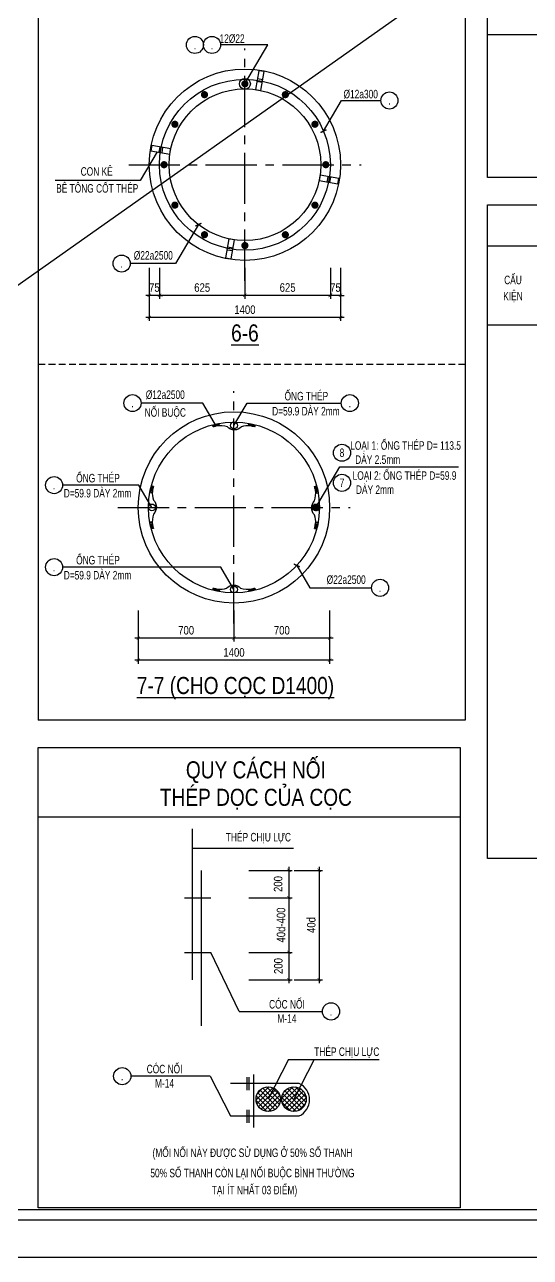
# Model space of a CAD drawing. Extents: x 171424 to 249266, y 74893 to 149166.
# Drawn here: x 181588 to 185288, y 74893 to 83912 of the extents above; entities that cross this region are included whole.
import ezdxf
from ezdxf.enums import TextEntityAlignment as Align

# ---------------------------------------------------------------- set-up
doc = ezdxf.new("R2010")
doc.units = 0
doc.header["$LTSCALE"] = 500
doc.header["$MEASUREMENT"] = 0
doc.header["$PDMODE"] = 3
doc.linetypes.add('CENTER2', pattern=[1.125, 0.75, -0.125, 0.125, -0.125])
doc.linetypes.add('HIDDEN', pattern=[0.375, 0.25, -0.125])
doc.layers.get('0').update_dxf_attribs({"linetype": 'CONTINUOUS'})
doc.layers.get('DEFPOINTS').update_dxf_attribs({"linetype": 'CONTINUOUS'})
for name, color, linetype in [('01.CDC.AXIS', 160, 'CENTER2'), ('02.CDC.DIM', 1, 'CONTINUOUS'), ('03.CDC.BORDER', 3, 'CONTINUOUS'), ('04.CDC.HIDDEN', 8, 'HIDDEN'), ('05.CDC.STEEL', 4, 'CONTINUOUS'), ('06.CDC.TEXT', 2, 'CONTINUOUS'), ('10.CDC.HATCH', 9, 'CONTINUOUS'), ('11.CDC.NOTE', 8, 'CONTINUOUS'), ('CDC-KHUNGTEN', 7, 'CONTINUOUS'), ('CDC.10.HATCH', 9, 'CONTINUOUS')]:
    doc.layers.add(name, color=color, linetype=linetype)
doc.layers.add('KCS_Plotter', color=11, linetype='CONTINUOUS', plot=False)
doc.styles.add('ARIAL', font='arial.ttf', dxfattribs={"width": 0.8})
doc.dimstyles.new('DIM25', dxfattribs={"dimscale": 25, "dimtxt": 2.5, "dimasz": 1, "dimexe": 1, "dimexo": 0, "dimgap": 1, "dimtad": 1, "dimdec": 0, "dimdsep": 46, "dimtxsty": 'ARIAL', "dimblk": 'ARCHTICK', "dimcen": 1, "dimdle": 1, "dimclrd": 1, "dimclre": 1, "dimclrt": 2, "dimadec": 0, "dimazin": 0, "dimtfac": 1, "dimtdec": 0, "dimtix": 1, "dimtmove": 2, "dimatfit": 3, "dimldrblk": 'ARCHTICK', "dimfxl": 1, "dimtolj": 1, "dimtzin": 0, "dimarcsym": 0})

# ---------------------------------------------------------------- blocks, each defined once
blk = doc.blocks.new('_ArchTick')
at = {"color": 0, "linetype": 'ByBlock', "const_width": 0.15}
blk.add_lwpolyline([(-0.5, -0.5), (0.5, 0.5)], dxfattribs=at)
blk = doc.blocks.new('*D209')
at = {"layer": '02.CDC.DIM', "color": 1, "lineweight": -2, "transparency": 16777216}
for p, q in [((182499.9, 82132.4), (182499.9, 81744)), ((183899.9, 82132.4), (183899.9, 81744)), ((183924.9, 81769), (182474.9, 81769))]:
    blk.add_line(p, q, dxfattribs=at)
at = {"layer": 'DEFPOINTS', "color": 0, "transparency": 16777216}
for p in [(182499.9, 82132.4), (183899.9, 82132.4), (182499.9, 81769)]:
    blk.add_point(p, dxfattribs=at)
at = {"layer": '02.CDC.DIM', "color": 1, "lineweight": -2, "transparency": 16777216, "xscale": 25, "yscale": 25, "zscale": 25, "rotation": 180}
blk.add_blockref('_ArchTick', (182499.9, 81769), dxfattribs=at)
at = {"layer": '02.CDC.DIM', "color": 1, "lineweight": -2, "transparency": 16777216, "xscale": 25, "yscale": 25, "zscale": 25}
blk.add_blockref('_ArchTick', (183899.9, 81769), dxfattribs=at)
at = {"layer": '02.CDC.DIM', "color": 2, "transparency": 16777216, "insert": (183199.9, 81825.9), "char_height": 62.5, "attachment_point": 5, "style": 'ARIAL'}
blk.add_mtext('\\A1;1400', dxfattribs=at)
blk = doc.blocks.new('*D210')
at = {"layer": '02.CDC.DIM', "color": 1, "lineweight": -2, "transparency": 16777216}
for p, q in [((183199.9, 82132.4), (183199.9, 81906.1)), ((183824.9, 82132.4), (183824.9, 81906.1)), ((183849.9, 81931.1), (183174.9, 81931.1))]:
    blk.add_line(p, q, dxfattribs=at)
at = {"layer": 'DEFPOINTS', "color": 0, "transparency": 16777216}
for p in [(183199.9, 82132.4), (183824.9, 82132.4), (183199.9, 81931.1)]:
    blk.add_point(p, dxfattribs=at)
at = {"layer": '02.CDC.DIM', "color": 1, "lineweight": -2, "transparency": 16777216, "xscale": 25, "yscale": 25, "zscale": 25, "rotation": 180}
blk.add_blockref('_ArchTick', (183199.9, 81931.1), dxfattribs=at)
at = {"layer": '02.CDC.DIM', "color": 1, "lineweight": -2, "transparency": 16777216, "xscale": 25, "yscale": 25, "zscale": 25}
blk.add_blockref('_ArchTick', (183824.9, 81931.1), dxfattribs=at)
at = {"layer": '02.CDC.DIM', "color": 2, "transparency": 16777216, "insert": (183512.4, 81988), "char_height": 62.5, "attachment_point": 5, "style": 'ARIAL'}
blk.add_mtext('\\A1;625', dxfattribs=at)
blk = doc.blocks.new('*D211')
at = {"layer": '02.CDC.DIM', "color": 1, "lineweight": -2, "transparency": 16777216}
for p, q in [((182499.9, 82132.4), (182499.9, 81906.1)), ((182574.9, 82132.4), (182574.9, 81906.1)), ((182499.9, 81931.1), (182474.9, 81931.1)), ((182574.9, 81931.1), (182499.9, 81931.1)), ((182574.9, 81931.1), (182599.9, 81931.1))]:
    blk.add_line(p, q, dxfattribs=at)
at = {"layer": 'DEFPOINTS', "color": 0, "transparency": 16777216}
for p in [(182499.9, 82132.4), (182574.9, 82132.4), (182499.9, 81931.1)]:
    blk.add_point(p, dxfattribs=at)
at = {"layer": '02.CDC.DIM', "color": 1, "lineweight": -2, "transparency": 16777216, "xscale": 25, "yscale": 25, "zscale": 25}
blk.add_blockref('_ArchTick', (182499.9, 81931.1), dxfattribs=at)
at = {"layer": '02.CDC.DIM', "color": 1, "lineweight": -2, "transparency": 16777216, "xscale": 25, "yscale": 25, "zscale": 25, "rotation": 180}
blk.add_blockref('_ArchTick', (182574.9, 81931.1), dxfattribs=at)
at = {"layer": '02.CDC.DIM', "color": 2, "transparency": 16777216, "insert": (182537.4, 81987.9), "char_height": 62.5, "attachment_point": 5, "style": 'ARIAL'}
blk.add_mtext('\\A1;75', dxfattribs=at)
blk = doc.blocks.new('*D212')
at = {"layer": '02.CDC.DIM', "color": 1, "lineweight": -2, "transparency": 16777216}
for p, q in [((182574.9, 82132.4), (182574.9, 81906.1)), ((183199.9, 82116), (183199.9, 81906.1)), ((183224.9, 81931.1), (182549.9, 81931.1))]:
    blk.add_line(p, q, dxfattribs=at)
at = {"layer": 'DEFPOINTS', "color": 0, "transparency": 16777216}
for p in [(182574.9, 82132.4), (183199.9, 82116), (182574.9, 81931.1)]:
    blk.add_point(p, dxfattribs=at)
at = {"layer": '02.CDC.DIM', "color": 1, "lineweight": -2, "transparency": 16777216, "xscale": 25, "yscale": 25, "zscale": 25, "rotation": 180}
blk.add_blockref('_ArchTick', (182574.9, 81931.1), dxfattribs=at)
at = {"layer": '02.CDC.DIM', "color": 1, "lineweight": -2, "transparency": 16777216, "xscale": 25, "yscale": 25, "zscale": 25}
blk.add_blockref('_ArchTick', (183199.9, 81931.1), dxfattribs=at)
at = {"layer": '02.CDC.DIM', "color": 2, "transparency": 16777216, "insert": (182887.4, 81988), "char_height": 62.5, "attachment_point": 5, "style": 'ARIAL'}
blk.add_mtext('\\A1;625', dxfattribs=at)
blk = doc.blocks.new('*D213')
at = {"layer": '02.CDC.DIM', "color": 1, "lineweight": -2, "transparency": 16777216}
for p, q in [((183824.9, 82132.4), (183824.9, 81906.1)), ((183899.9, 82132.4), (183899.9, 81906.1)), ((183824.9, 81931.1), (183799.9, 81931.1)), ((183899.9, 81931.1), (183824.9, 81931.1)), ((183899.9, 81931.1), (183924.9, 81931.1))]:
    blk.add_line(p, q, dxfattribs=at)
at = {"layer": 'DEFPOINTS', "color": 0, "transparency": 16777216}
for p in [(183824.9, 82132.4), (183899.9, 82132.4), (183824.9, 81931.1)]:
    blk.add_point(p, dxfattribs=at)
at = {"layer": '02.CDC.DIM', "color": 1, "lineweight": -2, "transparency": 16777216, "xscale": 25, "yscale": 25, "zscale": 25}
blk.add_blockref('_ArchTick', (183824.9, 81931.1), dxfattribs=at)
at = {"layer": '02.CDC.DIM', "color": 1, "lineweight": -2, "transparency": 16777216, "xscale": 25, "yscale": 25, "zscale": 25, "rotation": 180}
blk.add_blockref('_ArchTick', (183899.9, 81931.1), dxfattribs=at)
at = {"layer": '02.CDC.DIM', "color": 2, "transparency": 16777216, "insert": (183862.4, 81987.9), "char_height": 62.5, "attachment_point": 5, "style": 'ARIAL'}
blk.add_mtext('\\A1;75', dxfattribs=at)
blk = doc.blocks.new('*D214')
at = {"layer": '02.CDC.DIM', "color": 1, "lineweight": -2, "transparency": 16777216}
for p, q in [((182419.9, 79624.7), (182419.9, 79236.2)), ((183819.9, 79624.7), (183819.9, 79236.2)), ((183844.9, 79261.2), (182394.9, 79261.2))]:
    blk.add_line(p, q, dxfattribs=at)
at = {"layer": 'DEFPOINTS', "color": 0, "transparency": 16777216}
for p in [(182419.9, 79624.7), (183819.9, 79624.7), (182419.9, 79261.2)]:
    blk.add_point(p, dxfattribs=at)
at = {"layer": '02.CDC.DIM', "color": 1, "lineweight": -2, "transparency": 16777216, "xscale": 25, "yscale": 25, "zscale": 25, "rotation": 180}
blk.add_blockref('_ArchTick', (182419.9, 79261.2), dxfattribs=at)
at = {"layer": '02.CDC.DIM', "color": 1, "lineweight": -2, "transparency": 16777216, "xscale": 25, "yscale": 25, "zscale": 25}
blk.add_blockref('_ArchTick', (183819.9, 79261.2), dxfattribs=at)
at = {"layer": '02.CDC.DIM', "color": 2, "transparency": 16777216, "insert": (183119.9, 79318.2), "char_height": 62.5, "attachment_point": 5, "style": 'ARIAL'}
blk.add_mtext('\\A1;1400', dxfattribs=at)
blk = doc.blocks.new('*D215')
at = {"layer": '02.CDC.DIM', "color": 1, "lineweight": -2, "transparency": 16777216}
for p, q in [((183119.9, 79624.7), (183119.9, 79398.4)), ((183819.9, 79624.7), (183819.9, 79398.4)), ((183844.9, 79423.4), (183094.9, 79423.4))]:
    blk.add_line(p, q, dxfattribs=at)
at = {"layer": 'DEFPOINTS', "color": 0, "transparency": 16777216}
for p in [(183119.9, 79624.7), (183819.9, 79624.7), (183119.9, 79423.4)]:
    blk.add_point(p, dxfattribs=at)
at = {"layer": '02.CDC.DIM', "color": 1, "lineweight": -2, "transparency": 16777216, "xscale": 25, "yscale": 25, "zscale": 25, "rotation": 180}
blk.add_blockref('_ArchTick', (183119.9, 79423.4), dxfattribs=at)
at = {"layer": '02.CDC.DIM', "color": 1, "lineweight": -2, "transparency": 16777216, "xscale": 25, "yscale": 25, "zscale": 25}
blk.add_blockref('_ArchTick', (183819.9, 79423.4), dxfattribs=at)
at = {"layer": '02.CDC.DIM', "color": 2, "transparency": 16777216, "insert": (183469.9, 79480.3), "char_height": 62.5, "attachment_point": 5, "style": 'ARIAL'}
blk.add_mtext('\\A1;700', dxfattribs=at)
blk = doc.blocks.new('*D216')
at = {"layer": '02.CDC.DIM', "color": 1, "lineweight": -2, "transparency": 16777216}
for p, q in [((182419.9, 79624.7), (182419.9, 79398.4)), ((183119.9, 79608.3), (183119.9, 79398.4)), ((183144.9, 79423.4), (182394.9, 79423.4))]:
    blk.add_line(p, q, dxfattribs=at)
at = {"layer": 'DEFPOINTS', "color": 0, "transparency": 16777216}
for p in [(182419.9, 79624.7), (183119.9, 79608.3), (182419.9, 79423.4)]:
    blk.add_point(p, dxfattribs=at)
at = {"layer": '02.CDC.DIM', "color": 1, "lineweight": -2, "transparency": 16777216, "xscale": 25, "yscale": 25, "zscale": 25, "rotation": 180}
blk.add_blockref('_ArchTick', (182419.9, 79423.4), dxfattribs=at)
at = {"layer": '02.CDC.DIM', "color": 1, "lineweight": -2, "transparency": 16777216, "xscale": 25, "yscale": 25, "zscale": 25}
blk.add_blockref('_ArchTick', (183119.9, 79423.4), dxfattribs=at)
at = {"layer": '02.CDC.DIM', "color": 2, "transparency": 16777216, "insert": (182769.9, 79480.3), "char_height": 62.5, "attachment_point": 5, "style": 'ARIAL'}
blk.add_mtext('\\A1;700', dxfattribs=at)
blk = doc.blocks.new('*D736')
at = {"layer": '02.CDC.DIM', "color": 1, "lineweight": -2, "transparency": 16777216}
for p, q in [((183521.2, 77749.3), (183521.2, 77499.3)), ((183227.5, 77724.3), (183546.2, 77724.3)), ((183227.5, 77524.3), (183546.2, 77524.3))]:
    blk.add_line(p, q, dxfattribs=at)
at = {"layer": 'DEFPOINTS', "color": 0, "transparency": 16777216}
for p in [(183227.5, 77724.3), (183227.5, 77524.3), (183521.2, 77524.3)]:
    blk.add_point(p, dxfattribs=at)
at = {"layer": '02.CDC.DIM', "color": 1, "lineweight": -2, "transparency": 16777216, "xscale": 25, "yscale": 25, "zscale": 25}
for p, rotation in [((183521.2, 77724.3), 90), ((183521.2, 77524.3), 270)]:
    blk.add_blockref('_ArchTick', p, dxfattribs=dict(at, rotation=rotation))
at = {"layer": '02.CDC.DIM', "color": 2, "transparency": 16777216, "insert": (183443.1, 77624.3), "char_height": 62.5, "attachment_point": 5, "rotation": 90, "style": 'ARIAL'}
blk.add_mtext('\\A1;200', dxfattribs=at)
blk = doc.blocks.new('*D737')
at = {"layer": '02.CDC.DIM', "color": 1, "lineweight": -2, "transparency": 16777216}
for p, q in [((183227.5, 77124.3), (183546.2, 77124.3)), ((183521.2, 77149.3), (183521.2, 76899.3)), ((183227.5, 76924.3), (183546.2, 76924.3))]:
    blk.add_line(p, q, dxfattribs=at)
at = {"layer": 'DEFPOINTS', "color": 0, "transparency": 16777216}
for p in [(183227.5, 77124.3), (183227.5, 76924.3), (183521.2, 76924.3)]:
    blk.add_point(p, dxfattribs=at)
at = {"layer": '02.CDC.DIM', "color": 1, "lineweight": -2, "transparency": 16777216, "xscale": 25, "yscale": 25, "zscale": 25}
for p, rotation in [((183521.2, 77124.3), 90), ((183521.2, 76924.3), 270)]:
    blk.add_blockref('_ArchTick', p, dxfattribs=dict(at, rotation=rotation))
at = {"layer": '02.CDC.DIM', "color": 2, "transparency": 16777216, "insert": (183444.8, 77024.3), "char_height": 62.5, "attachment_point": 5, "rotation": 90, "style": 'ARIAL'}
blk.add_mtext('\\A1;200', dxfattribs=at)
blk = doc.blocks.new('*D738')
at = {"layer": '02.CDC.DIM', "color": 1, "lineweight": -2, "transparency": 16777216}
for p, q in [((183227.5, 77524.3), (183546.2, 77524.3)), ((183521.2, 77549.3), (183521.2, 77099.3)), ((183227.5, 77124.3), (183546.2, 77124.3))]:
    blk.add_line(p, q, dxfattribs=at)
at = {"layer": 'DEFPOINTS', "color": 0, "transparency": 16777216}
for p in [(183227.5, 77524.3), (183227.5, 77124.3), (183521.2, 77124.3)]:
    blk.add_point(p, dxfattribs=at)
at = {"layer": '02.CDC.DIM', "color": 1, "lineweight": -2, "transparency": 16777216, "xscale": 25, "yscale": 25, "zscale": 25}
for p, rotation in [((183521.2, 77524.3), 90), ((183521.2, 77124.3), 270)]:
    blk.add_blockref('_ArchTick', p, dxfattribs=dict(at, rotation=rotation))
at = {"layer": '02.CDC.DIM', "color": 2, "transparency": 16777216, "insert": (183464.3, 77324.3), "char_height": 62.5, "attachment_point": 5, "rotation": 90, "style": 'ARIAL'}
blk.add_mtext('\\A1;40d-400', dxfattribs=at)
blk = doc.blocks.new('*D739')
at = {"layer": '02.CDC.DIM', "color": 1, "lineweight": -2, "transparency": 16777216}
for p, q in [((183742.4, 77749.3), (183742.4, 76899.3)), ((183561.2, 77724.3), (183767.4, 77724.3)), ((183561.2, 76924.3), (183767.4, 76924.3))]:
    blk.add_line(p, q, dxfattribs=at)
at = {"layer": 'DEFPOINTS', "color": 0, "transparency": 16777216}
for p in [(183561.2, 77724.3), (183561.2, 76924.3), (183742.4, 76924.3)]:
    blk.add_point(p, dxfattribs=at)
at = {"layer": '02.CDC.DIM', "color": 1, "lineweight": -2, "transparency": 16777216, "xscale": 25, "yscale": 25, "zscale": 25}
for p, rotation in [((183742.4, 77724.3), 90), ((183742.4, 76924.3), 270)]:
    blk.add_blockref('_ArchTick', p, dxfattribs=dict(at, rotation=rotation))
at = {"layer": '02.CDC.DIM', "color": 2, "transparency": 16777216, "insert": (183685.5, 77324.3), "char_height": 62.5, "attachment_point": 5, "rotation": 90, "style": 'ARIAL'}
blk.add_mtext('\\A1;40d', dxfattribs=at)
blk = doc.blocks.new('KHUNG A1')
at = {"layer": 'CDC-KHUNGTEN'}
blk.add_lwpolyline([(10366.22, 712.17), (10366.22, 1278.17), (9655.22, 1278.17), (9655.22, 712.17)], close=True, dxfattribs=at)
at = {"layer": 'CDC.10.HATCH', "color": 8}
blk.add_lwpolyline([(9652.22, 709.17), (10447.22, 709.17), (10447.22, 1281.17), (9652.22, 1281.17)], close=True, dxfattribs=at)
at = {"layer": 'DEFPOINTS', "color": 1}
blk.add_lwpolyline([(9617.22, 698.17), (9617.22, 1292.17), (10458.22, 1292.17), (10458.22, 698.17), (9617.22, 698.17)], close=True, dxfattribs=at)

msp = doc.modelspace()

# ---------------------------------------------------------------- hatches: boundary and pattern name
at = {"layer": '10.CDC.HATCH'}
h = msp.add_hatch(dxfattribs=at)
h.set_pattern_fill('ANSI31', color=256, scale=20, style=0)
h.set_pattern_definition([(45, (62474.8287, -37750.4857), (-1.767766953, 1.767766953), [])])
h.paths.add_polyline_path([(183744.95, 80379.27), (183744.95, 80379.27), (183694.95, 80379.27, 0.9999973)])
h.paths.add_polyline_path([(183732.59, 80400.84, 0.5794969), (183694.95, 80379.27), (183719.95, 80379.27)])
h.paths.add_polyline_path([(183732.59, 80400.84), (183719.95, 80379.27), (183744.95, 80379.27, 0.266226)])
h = msp.add_hatch(dxfattribs=at)
h.set_pattern_fill('ANSI37', color=256, scale=200, style=0)
h.set_pattern_definition([(45, (162100.196, 60769.507), (-17.67767, 17.67767), []), (135, (162100.196, 60769.507), (-17.67767, -17.67767), [])])
h.paths.add_polyline_path([(183648.66, 76050.24, 1), (183469, 76050.24, 1)])
h.paths.add_polyline_path([(183460.85, 76050.24, 1), (183281.19, 76050.24, 1)])

# ---------------------------------------------------------------- linework, layer by layer
at = {"layer": '01.CDC.AXIS'}
for p, q in [((183199.95, 82037.01), (183199.95, 83737.01)), ((182349.95, 82887.01), (184049.95, 82887.01)), ((183119.95, 79529.27), (183119.95, 81229.27)), ((182269.95, 80379.27), (183969.95, 80379.27))]:
    msp.add_line(p, q, dxfattribs=at)
at = {"layer": '03.CDC.BORDER'}
for p, q in [((181688.46, 89355.41), (181688.46, 78822.64)), ((184973.77, 83839.7), (188059.07, 83839.7)), ((183330.6, 83508.83), (183291.2, 83515.77)), ((183327.12, 83489.13), (183287.73, 83496.08)), ((182578.13, 83017.66), (182571.18, 82978.26)), ((182597.82, 83014.18), (182590.88, 82974.79)), ((183802.07, 82759.83), (183809.02, 82799.22)), ((183821.77, 82756.36), (183828.71, 82795.75)), ((183069.3, 82265.19), (183108.69, 82258.24)), ((183072.77, 82284.88), (183112.16, 82277.94)), ((181688.46, 78114.98), (184773.77, 78114.98))]:
    msp.add_line(p, q, dxfattribs=at)
msp.add_lwpolyline([(181688.46, 89355.41), (184811.43, 89355.41), (184811.43, 78822.64), (181688.46, 78822.64)], dxfattribs=at)
for points in [[(184973.77, 84299.7), (188059.07, 84299.7), (188059.07, 82792.68), (184973.77, 82792.68)], [(183277.31, 83436.99), (183316.7, 83430.04), (183341.01, 83567.92), (183301.62, 83574.86)], [(182649.97, 82964.37), (182656.91, 83003.76), (182519.04, 83028.07), (182512.09, 82988.68)], [(183749.93, 82809.64), (183742.98, 82770.25), (183880.86, 82745.94), (183887.8, 82785.33)], [(184973.77, 82592.68), (189695.83, 82592.68), (189695.83, 77810.93), (184973.77, 77810.93)], [(183122.58, 82337.03), (183083.19, 82343.97), (183058.88, 82206.1), (183098.27, 82199.15)], [(181688.46, 78622.64), (184773.77, 78622.64), (184773.77, 75255.83), (181688.46, 75255.83)]]:
    msp.add_lwpolyline(points, close=True, dxfattribs=at)
for centre in [(183199.95, 82887.01), (183119.95, 80379.27)]:
    msp.add_circle(centre, 700, dxfattribs=at)
at = {"layer": '04.CDC.HIDDEN', "ltscale": 0.4}
msp.add_line((181688.46, 81426.64), (184811.43, 81426.64), dxfattribs=at)
at = {"layer": '05.CDC.STEEL'}
for p, q in [((182814.81, 78029.12), (182814.81, 76924.31)), ((182879.55, 77724.31), (182879.55, 76587.81)), ((182758.39, 77524.31), (182951.47, 77524.31)), ((182758.39, 77124.31), (182951.47, 77124.31)), ((183214.2, 76210.59), (183214.2, 76115.62)), ((183227.87, 76210.59), (183227.87, 76115.62)), ((183263.53, 76229.58), (183263.53, 75843.4)), ((183214.2, 75972.88), (183214.2, 75877.91)), ((183227.87, 75972.88), (183227.87, 75877.91))]:
    msp.add_line(p, q, dxfattribs=at)
at = {"layer": '05.CDC.STEEL', "const_width": 26.25}
for points in [[(182915.52, 83405.9, 1), (182892.78, 83392.78, 1)], [(183213.07, 83478.6, 1), (183186.82, 83478.6, 1)], [(183507.11, 83392.78, 1), (183484.38, 83405.9, 1)], [(182694.17, 83194.17, 1), (182681.05, 83171.44, 1)], [(183718.84, 83171.44, 1), (183705.72, 83194.17, 1)], [(182608.35, 82900.13, 1), (182608.35, 82873.88, 1)], [(183791.54, 82873.88, 1), (183791.54, 82900.13, 1)], [(182681.05, 82602.58, 1), (182694.17, 82579.84, 1)], [(183705.72, 82579.84, 1), (183718.84, 82602.58, 1)], [(182892.78, 82381.23, 1), (182915.52, 82368.11, 1)], [(183484.38, 82368.11, 1), (183507.11, 82381.23, 1)], [(183186.82, 82295.41, 1), (183213.07, 82295.41, 1)]]:
    msp.add_lwpolyline(points, format="xyb", close=True, dxfattribs=at)
at = {"layer": '05.CDC.STEEL'}
for points in [[(183273.21, 80968.52, 0.0220099), (183239.36, 80975.95, 0.1234459), (183174.44, 80968.9, -0.4276818), (183071.5, 80968.9, 0.1011298), (182991.6, 80975.72, -0.0125801), (182966.68, 80968.52, 0.0206179)], [(182530.7, 80532.54, 0.0220099), (182523.27, 80498.68, 0.1234459), (182530.32, 80433.76, -0.4276818), (182530.32, 80330.82, 0.1011298), (182523.5, 80250.92, -0.0125801), (182530.7, 80226, 0.0206179)], [(183709.2, 80226, 0.0220099), (183716.62, 80259.86, 0.1234459), (183709.58, 80324.78, -0.4276818), (183709.58, 80427.72, 0.1011298), (183716.39, 80507.62, -0.0125801), (183709.2, 80532.54, 0.0206179)], [(182966.68, 79790.02, 0.0220099), (183000.54, 79782.59, 0.1234459), (183065.45, 79789.64, -0.4276818), (183168.4, 79789.64, 0.1011298), (183248.3, 79782.82, -0.0125801), (183273.21, 79790.02, 0.0206179)], [(183095.06, 75927.48), (183597.43, 75927.48, 0.6324965), (183597.43, 76165.19), (183095.06, 76165.19)]]:
    msp.add_lwpolyline(points, format="xyb", dxfattribs=at)
for centre, radius in [((183199.95, 82887.01), 625), ((183199.95, 82887.01), 555), ((183119.95, 80379.27), 625), ((183119.95, 80979.27), 25), ((182519.95, 80379.27), 25), ((183719.95, 80379.27), 25), ((183119.95, 79779.27), 25), ((183371.02, 76050.24), 89.83), ((183558.83, 76050.24), 89.83)]:
    msp.add_circle(centre, radius, dxfattribs=at)
at = {"layer": '11.CDC.NOTE'}
for p, q in [((184973.77, 82292.68), (189695.83, 82292.68)), ((184973.77, 81714.5), (189695.83, 81714.5)), ((182985.8, 80973.92), (182982.41, 80988.95)), ((182991.6, 80975.72), (182988.46, 80990.28)), ((182998.88, 80976.43), (182995.76, 80991.81)), ((183007.24, 80976.93), (183004.13, 80993.45)), ((183014.87, 80977.07), (183011.75, 80994.83)), ((183225.02, 80977.07), (183228.14, 80994.83)), ((183232.65, 80976.93), (183235.76, 80993.45)), ((183241.01, 80976.43), (183244.13, 80991.81)), ((183248.3, 80975.72), (183251.43, 80990.28)), ((183254.09, 80973.92), (183257.48, 80988.95)), ((182966.68, 80968.52), (182962.62, 80984.14)), ((182973.06, 80970.23), (182969.18, 80985.81)), ((182979.18, 80971.96), (182975.53, 80987.36)), ((183260.71, 80971.96), (183264.37, 80987.36)), ((183266.84, 80970.23), (183270.71, 80985.81)), ((183273.21, 80968.52), (183277.28, 80984.14)), ((182522.14, 80484.34), (182504.38, 80487.47)), ((182522.29, 80491.97), (182505.77, 80495.09)), ((182522.78, 80500.33), (182507.41, 80503.45)), ((182523.5, 80507.62), (182508.93, 80510.75)), ((182525.3, 80513.41), (182510.27, 80516.8)), ((182527.26, 80520.03), (182511.86, 80523.69)), ((182528.98, 80526.16), (182513.4, 80530.03)), ((182530.7, 80532.54), (182515.07, 80536.6)), ((183709.2, 80532.54), (183724.82, 80536.6)), ((183710.91, 80526.16), (183726.49, 80530.03)), ((183712.64, 80520.03), (183728.03, 80523.69)), ((183714.6, 80513.41), (183729.63, 80516.8)), ((183716.39, 80507.62), (183730.96, 80510.75)), ((183717.11, 80500.33), (183732.49, 80503.45)), ((183717.6, 80491.97), (183734.12, 80495.09)), ((183717.75, 80484.34), (183735.51, 80487.47)), ((182522.14, 80274.2), (182504.38, 80271.07)), ((182522.29, 80266.57), (182505.77, 80263.45)), ((183717.6, 80266.57), (183734.12, 80263.45)), ((183717.75, 80274.2), (183735.51, 80271.07)), ((182522.78, 80258.2), (182507.41, 80255.09)), ((182523.5, 80250.92), (182508.93, 80247.79)), ((182525.3, 80245.13), (182510.27, 80241.74)), ((182527.26, 80238.51), (182511.86, 80234.85)), ((182528.98, 80232.38), (182513.4, 80228.51)), ((182530.7, 80226), (182515.07, 80221.94)), ((183709.2, 80226), (183724.82, 80221.94)), ((183710.91, 80232.38), (183726.49, 80228.51)), ((183712.64, 80238.51), (183728.03, 80234.85)), ((183714.6, 80245.13), (183729.63, 80241.74)), ((183716.39, 80250.92), (183730.96, 80247.79)), ((183717.11, 80258.2), (183732.49, 80255.09)), ((182966.68, 79790.02), (182962.62, 79774.4)), ((182973.06, 79788.31), (182969.18, 79772.73)), ((182979.18, 79786.58), (182975.53, 79771.18)), ((182985.8, 79784.62), (182982.41, 79769.59)), ((182991.6, 79782.82), (182988.46, 79768.26)), ((182998.88, 79782.11), (182995.76, 79766.73)), ((183007.24, 79781.61), (183004.13, 79765.09)), ((183014.87, 79781.47), (183011.75, 79763.71)), ((183225.02, 79781.47), (183228.14, 79763.71)), ((183232.65, 79781.61), (183235.76, 79765.09)), ((183241.01, 79782.11), (183244.13, 79766.73)), ((183248.3, 79782.82), (183251.43, 79768.26)), ((183254.09, 79784.62), (183257.48, 79769.59)), ((183260.71, 79786.58), (183264.37, 79771.18)), ((183266.84, 79788.31), (183270.71, 79772.73)), ((183273.21, 79790.02), (183277.28, 79774.4)), ((182814.81, 77885.7), (183555.88, 77885.7)), ((183156.99, 76692.14), (182951.47, 77124.31)), ((183156.99, 76692.14), (183767.02, 76692.14)), ((183519.4, 76341.1), (183371.02, 76050.24)), ((183519.4, 76341.1), (184181.02, 76341.1)), ((183707.21, 76341.1), (183558.83, 76050.24)), ((182946.68, 76218.34), (182365.43, 76218.34)), ((182946.68, 76218.34), (183095.06, 75927.48))]:
    msp.add_line(p, q, dxfattribs=at)
for points in [[(183199.95, 83478.6), (183366.65, 83763.1), (183021.51, 83763.1)], [(183774.79, 83132.31), (183906.32, 83356.77), (184194.81, 83356.77)], [(182557.08, 82980.75), (182434.78, 82772.03), (181811.63, 82772.03)], [(182859.43, 82448.75), (182692.43, 82163.74), (182360.47, 82163.74)], [(182990.9, 80972.19), (182891, 81142.68), (182440.25, 81142.68)], [(183119.95, 80979.27), (183215.7, 81142.68), (183904.79, 81142.68)], [(183719.95, 80379.27), (183894.51, 80677.17), (184761.43, 80677.17)], [(182519.95, 80379.27), (182424.19, 80542.68), (181866.34, 80542.68)], [(183119.95, 79779.27), (183024.19, 79942.68), (181866.34, 79942.68)], [(183579.24, 79955.39), (183675.31, 79791.45), (184126.06, 79791.45)]]:
    msp.add_lwpolyline(points, dxfattribs=at)
at = {"layer": '11.CDC.NOTE', "const_width": 10}
for points in [[(183752.8, 83122.06), (183796.79, 83142.57)], [(182837.43, 82438.49), (182881.43, 82459)], [(183557.25, 79965.65), (183601.24, 79945.14)]]:
    msp.add_lwpolyline(points, dxfattribs=at)
at = {"layer": '11.CDC.NOTE'}
for centre, radius in [((182834.01, 83763.1), 62.5), ((182959.01, 83763.1), 62.5), ((183199.95, 83478.6), 40), ((184257.31, 83356.77), 62.5), ((182297.97, 82163.74), 62.5), ((182377.75, 81142.68), 62.5), ((183967.29, 81142.68), 62.5), ((183910.01, 80779.26), 62.5), ((181803.84, 80542.68), 62.5), ((183910.01, 80559.64), 62.5), ((181803.84, 79942.68), 62.5), ((184188.56, 79791.45), 62.5), ((183830.02, 76692.14), 63), ((182302.43, 76218.34), 63)]:
    msp.add_circle(centre, radius, dxfattribs=at)
at = {"layer": 'KCS_Plotter'}
msp.add_line((171467.17, 74892.91), (192492.17, 89742.91), dxfattribs=at)

# ---------------------------------------------------------------- block references
at = {"xscale": 25, "yscale": 25, "zscale": 25}
msp.add_blockref('KHUNG A1', (-68963.42, 57438.58), dxfattribs=at)

# ---------------------------------------------------------------- texts
at = {"layer": '06.CDC.TEXT', "style": 'ARIAL'}
for s, height, width, p in [('12%%C22', 62.5, 0.7, (183105.97, 83809.88)), ('%%C12a300', 62.5, 0.7, (184047.22, 83403.55)), ('CON KÊ', 62.5, 0.7, (182115.48, 82845.55)), ('BÊ TÔNG CỐT THÉP', 62.5, 0.7, (182119.41, 82722.65)), ('%%C22a2500', 62.5, 0.7, (182529.76, 82223.78)), ('CẤU', 62.5, 0.7, (185161.27, 82052.96)), ('KIỆN', 62.5, 0.7, (185161.27, 81926.78)), ('%%U6-6', 125, 0.8, (183199.95, 81656.32)), ('%%C12a2500', 62.5, 0.7, (182617.38, 81204.69)), ('ỐNG THÉP', 62.5, 0.7, (183649.51, 81202.72)), ('NỐI BUỘC', 62.5, 0.7, (182617.38, 81076.66)), ('D=59.9 DÀY 2mm', 62.5, 0.7, (183646.08, 81091.28)), ('LOẠI 1: ỐNG THÉP D= 113.5', 62.5, 0.7, (184375.33, 80835.09)), ('DÀY 2.5mm', 62.5, 0.7, (184171.27, 80737.2)), ('ỐNG THÉP', 62.5, 0.7, (182124.87, 80602.72)), ('LOẠI 2: ỐNG THÉP D=59.9', 62.5, 0.7, (184367.7, 80615.46)), ('DÀY 2mm', 62.5, 0.7, (184151.24, 80517.57)), ('D=59.9 DÀY 2mm', 62.5, 0.7, (182121.44, 80491.28)), ('ỐNG THÉP', 62.5, 0.7, (182124.87, 80002.85)), ('D=59.9 DÀY 2mm', 62.5, 0.7, (182121.44, 79891.41)), ('%%C22a2500', 62.5, 0.7, (183940.96, 79851.48)), ('%%U7-7 (CHO CỌC D1400)', 125, 0.8, (183130.94, 79061.19)), ('THÉP CHỊU LỰC', 62.5, 0.7, (183298.51, 77968.22)), ('CÓC NỐI', 62.5, 0.7, (183507.42, 76753.4)), ('M-14', 62.5, 0.7, (183507.42, 76640.41)), ('CÓC NỐI', 62.5, 0.7, (182611.96, 76279.6)), ('M-14', 62.5, 0.7, (182611.96, 76166.61)), ('(MỐI NỐI NÀY ĐƯỢC SỬ DỤNG Ở 50%%% SỐ THANH', 62.5, 0.7, (183254.94, 75658.05)), ('50%%% SỐ THANH CÒN LẠI NỐI BUỘC BÌNH THƯỜNG', 62.5, 0.7, (183254.94, 75512.14)), ('TẠI ÍT NHẤT 03 ĐIỂM)', 62.5, 0.7, (183270.05, 75384.83))]:
    msp.add_text(s, height=height, dxfattribs=dict(at, width=width)).set_placement(p, align=Align.MIDDLE)
at = {"layer": '06.CDC.TEXT', "style": 'ARIAL', "width": 0.7}
for s, p in [('.', (182834.01, 83763.1)), ('.', (182959.01, 83763.1)), ('.', (184257.31, 83356.77)), ('.', (182297.97, 82163.74)), ('.', (182377.75, 81142.68)), ('.', (183967.29, 81142.68)), ('8', (183910.01, 80779.26)), ('7', (183910.01, 80559.64)), ('.', (181803.84, 80542.68)), ('.', (181803.84, 79942.68)), ('.', (184188.56, 79791.45)), ('.', (183829.32, 76692.14)), ('.', (182301.73, 76218.34))]:
    msp.add_text(s, height=62.5, dxfattribs=at).set_placement(p, align=Align.MIDDLE_CENTER)
at = {"layer": '06.CDC.TEXT', "style": 'ARIAL', "width": 0.8}
for s, p in [('QUY CÁCH NỐI', (183280.22, 78397.24)), ('THÉP DỌC CỦA CỌC', (183280.22, 78196.24))]:
    msp.add_text(s, height=125, dxfattribs=at).set_placement(p, align=Align.CENTER)
at = {"layer": '06.CDC.TEXT', "style": 'ARIAL', "width": 0.7}
msp.add_text('THÉP CHỊU LỰC', height=62.5, dxfattribs=at).set_placement((183707.21, 76366.1))

# ---------------------------------------------------------------- dimensions: what is measured, and where the dimension line sits
at = {"layer": '02.CDC.DIM'}
for base, p1, p2, picture, middle in [((182499.95, 81768.98), (183899.95, 82132.4), (182499.95, 82132.4), '*D209', (183199.95, 81825.9)), ((182499.95, 81931.11), (182574.95, 82132.4), (182499.95, 82132.4), '*D211', (182537.45, 81987.89)), ((182574.95, 81931.11), (183199.95, 82116.03), (182574.95, 82132.4), '*D212', (182887.45, 81988.02)), ((183199.95, 81931.11), (183824.95, 82132.4), (183199.95, 82132.4), '*D210', (183512.45, 81988.02)), ((183824.95, 81931.11), (183899.95, 82132.4), (183824.95, 82132.4), '*D213', (183862.45, 81987.89)), ((182419.95, 79261.25), (183819.95, 79624.67), (182419.95, 79624.67), '*D214', (183119.95, 79318.16)), ((182419.95, 79423.37), (183119.95, 79608.3), (182419.95, 79624.67), '*D216', (182769.95, 79480.28)), ((183119.95, 79423.37), (183819.95, 79624.67), (183119.95, 79624.67), '*D215', (183469.95, 79480.28))]:
    dim = msp.add_linear_dim(base=base, p1=p1, p2=p2, dimstyle='DIM25', dxfattribs=at)
    dim.commit()
    dim.dimension.update_dxf_attribs({"geometry": picture, "text_midpoint": middle})
for base, p1, p2, picture, middle in [((183521.24, 77524.31), (183227.51, 77724.31), (183227.51, 77524.31), '*D736', (183443.12, 77624.31)), ((183521.24, 76924.31), (183227.51, 77124.31), (183227.51, 76924.31), '*D737', (183444.81, 77024.31))]:
    dim = msp.add_linear_dim(base=base, p1=p1, p2=p2, angle=90, text='200', dimstyle='DIM25', dxfattribs=at)
    dim.commit()
    dim.dimension.update_dxf_attribs({"geometry": picture, "text_midpoint": middle, "dimtype": 160})
for base, p1, p2, text, picture, middle in [((183742.43, 76924.31), (183561.24, 77724.31), (183561.24, 76924.31), '40d', '*D739', (183685.52, 77324.31)), ((183521.24, 77124.31), (183227.51, 77524.31), (183227.51, 77124.31), '40d-400', '*D738', (183464.33, 77324.31))]:
    dim = msp.add_linear_dim(base=base, p1=p1, p2=p2, angle=90, text=text, dimstyle='DIM25', dxfattribs=at)
    dim.commit()
    dim.dimension.update_dxf_attribs({"geometry": picture, "text_midpoint": middle})

doc.saveas('drawing.dxf')
